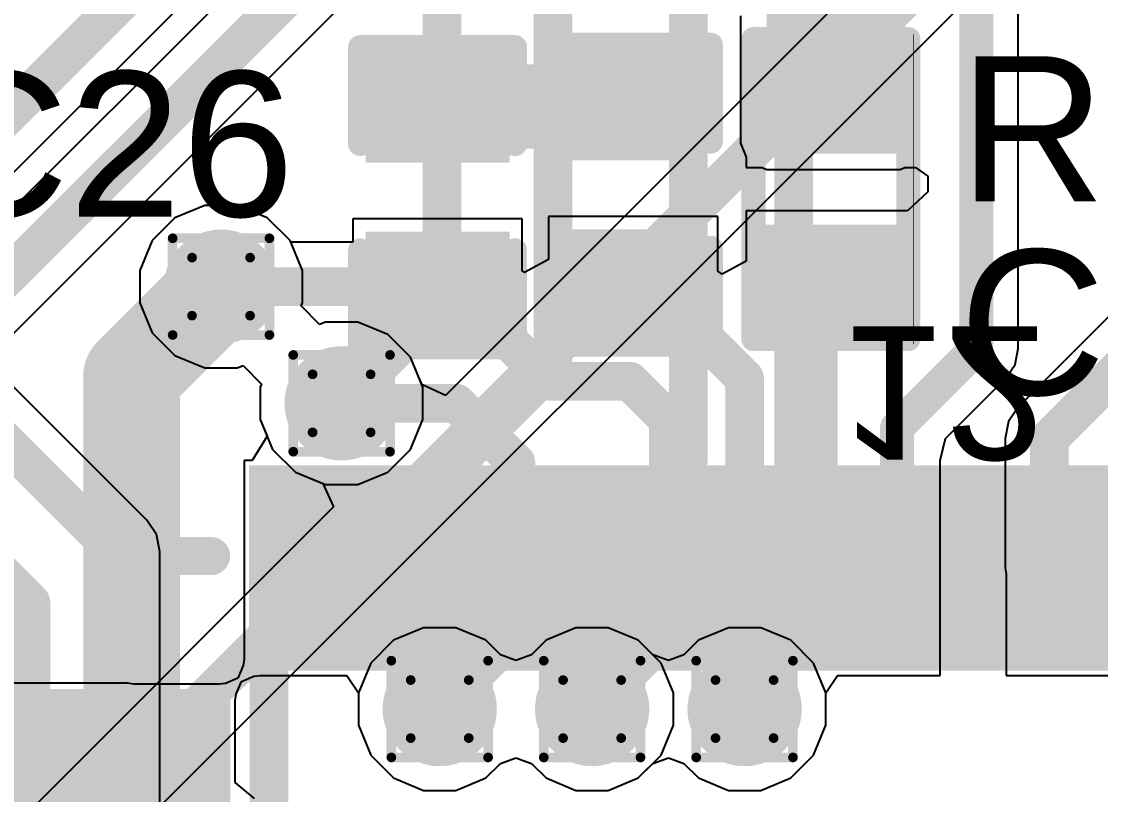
# Model space of a CAD drawing. Header units: inches. Extents: x -22 to 5433, y -13 to 5447.
# Drawn here: x 24.29 to 29.95, y 17.74 to 21.79 of the extents above; entities that cross this region are included whole.
import ezdxf

# ---------------------------------------------------------------- set-up
doc = ezdxf.new("R2010")
doc.units = ezdxf.units.IN
for name, color, linetype in [('Bottom Layer', 5, 'Continuous'), ('Bottom Overlay', 54, 'Continuous'), ('Drill Drawing', 1, 'Continuous'), ('Ground', 16, 'Continuous'), ('Power', 76, 'Continuous'), ('Top Layer', 1, 'Continuous'), ('Top Overlay', 2, 'Continuous'), ('Top Paste', 8, 'Continuous'), ('Top Solder', 216, 'Continuous'), ('Via Holes', 16, 'Continuous')]:
    doc.layers.add(name, color=color, linetype=linetype)
doc.styles.add('Arial', font='', dxfattribs={"height": 0.2})
doc.styles.get('Arial').set_extended_font_data('Arial')

msp = doc.modelspace()

# ---------------------------------------------------------------- hatches: boundary and pattern name
at = {"layer": 'Bottom Layer'}
h = msp.add_hatch(color=5, dxfattribs=at)
edge = h.paths.add_edge_path()
edge.add_arc((25.3353, 20.4018), 0.3, 0, 360)
h = msp.add_hatch(color=5, dxfattribs=at)
edge = h.paths.add_edge_path()
edge.add_arc((25.9681, 19.789), 0.3, 0, 360)
h = msp.add_hatch(color=5, dxfattribs=at)
edge = h.paths.add_edge_path()
edge.add_arc((26.483, 18.1834), 0.3, 0, 360)
h = msp.add_hatch(color=5, dxfattribs=at)
edge = h.paths.add_edge_path()
edge.add_arc((27.283, 18.1834), 0.3, 0, 360)
h = msp.add_hatch(color=5, dxfattribs=at)
edge = h.paths.add_edge_path()
edge.add_arc((28.083, 18.1834), 0.3, 0, 360)
at = {"layer": 'Ground'}
h = msp.add_hatch(color=16, dxfattribs=at)
edge = h.paths.add_edge_path()
edge.add_arc((25.3353, 20.4018), 0.3, 0, 360)
h = msp.add_hatch(color=16, dxfattribs=at)
edge = h.paths.add_edge_path()
edge.add_arc((25.9681, 19.789), 0.3, 0, 360)
h = msp.add_hatch(color=16, dxfattribs=at)
edge = h.paths.add_edge_path()
edge.add_arc((26.483, 18.1834), 0.3, 0, 360)
h = msp.add_hatch(color=16, dxfattribs=at)
edge = h.paths.add_edge_path()
edge.add_arc((27.283, 18.1834), 0.3, 0, 360)
h = msp.add_hatch(color=16, dxfattribs=at)
edge = h.paths.add_edge_path()
edge.add_arc((28.083, 18.1834), 0.3, 0, 360)
at = {"layer": 'Power'}
h = msp.add_hatch(color=76, dxfattribs=at)
edge = h.paths.add_edge_path()
edge.add_arc((25.3353, 20.4018), 0.3, 0, 360)
h = msp.add_hatch(color=76, dxfattribs=at)
edge = h.paths.add_edge_path()
edge.add_arc((25.9681, 19.789), 0.3, 0, 360)
h = msp.add_hatch(color=76, dxfattribs=at)
edge = h.paths.add_edge_path()
edge.add_arc((26.483, 18.1834), 0.3, 0, 360)
h = msp.add_hatch(color=76, dxfattribs=at)
edge = h.paths.add_edge_path()
edge.add_arc((27.283, 18.1834), 0.3, 0, 360)
h = msp.add_hatch(color=76, dxfattribs=at)
edge = h.paths.add_edge_path()
edge.add_arc((28.083, 18.1834), 0.3, 0, 360)
at = {"layer": 'Top Layer'}
for points in [[(28.199, 21.1554), (28.899, 21.1554), (28.899, 23.2427), (28.199, 23.2427)], [(27.1815, 21.5832), (27.8165, 21.5832), (27.8165, 21.126), (27.1815, 21.126)], [(28.8539, 21.1554), (28.2189, 21.1554), (28.2189, 21.6126), (28.8539, 21.6126)], [(26.1544, 21.126), (27.8165, 21.126), (27.8165, 21.5702), (26.1544, 21.5702)], [(26.1544, 21.5702), (26.7894, 21.5702), (26.7894, 21.113), (26.1544, 21.113)], [(28.8539, 20.2156), (28.2189, 20.2156), (28.2189, 20.6728), (28.8539, 20.6728)], [(26.1544, 20.6304), (26.7894, 20.6304), (26.7894, 20.1732), (26.1544, 20.1732)], [(27.1815, 20.6434), (27.8165, 20.6434), (27.8165, 20.1862), (27.1815, 20.1862)], [(25.783, 19.3623), (25.783, 18.4873), (25.583, 18.4873), (25.583, 19.3623)], [(26.183, 19.3623), (26.183, 18.4873), (25.983, 18.4873), (25.983, 19.3623)], [(26.583, 19.3623), (26.583, 18.4873), (26.383, 18.4873), (26.383, 19.3623)], [(26.983, 19.3623), (26.983, 18.4873), (26.783, 18.4873), (26.783, 19.3623)], [(27.383, 19.3623), (27.383, 18.4873), (27.183, 18.4873), (27.183, 19.3623)], [(27.783, 19.3623), (27.783, 18.4873), (27.583, 18.4873), (27.583, 19.3623)], [(28.183, 19.3623), (28.183, 18.4873), (27.983, 18.4873), (27.983, 19.3623)], [(28.583, 19.3623), (28.583, 18.4873), (28.383, 18.4873), (28.383, 19.3623)], [(28.983, 19.3623), (28.983, 18.4873), (28.783, 18.4873), (28.783, 19.3623)], [(29.383, 19.3623), (29.383, 18.4873), (29.183, 18.4873), (29.183, 19.3623)], [(29.783, 19.3623), (29.783, 18.4873), (29.583, 18.4873), (29.583, 19.3623)], [(25.2825, 17.9868), (24.4075, 17.9868), (24.4075, 18.1868), (25.2825, 18.1868)], [(25.2825, 17.5868), (24.4075, 17.5868), (24.4075, 17.7868), (25.2825, 17.7868)]]:
    msp.add_hatch(color=1, dxfattribs=at).paths.add_polyline_path(points)
h = msp.add_hatch(color=1, dxfattribs=at)
edge = h.paths.add_edge_path()
edge.add_arc((25.3353, 20.4018), 0.3, 0, 360)
h = msp.add_hatch(color=1, dxfattribs=at)
edge = h.paths.add_edge_path()
edge.add_arc((25.9681, 19.789), 0.3, 0, 360)
h = msp.add_hatch(color=1, dxfattribs=at)
edge = h.paths.add_edge_path()
edge.add_arc((26.483, 18.1834), 0.3, 0, 360)
h = msp.add_hatch(color=1, dxfattribs=at)
edge = h.paths.add_edge_path()
edge.add_arc((27.283, 18.1834), 0.3, 0, 360)
h = msp.add_hatch(color=1, dxfattribs=at)
edge = h.paths.add_edge_path()
edge.add_arc((28.083, 18.1834), 0.3, 0, 360)
at = {"layer": 'Top Paste'}
for points in [[(27.1815, 21.5832), (27.8165, 21.5832), (27.8165, 21.126), (27.1815, 21.126)], [(28.8539, 21.1554), (28.2189, 21.1554), (28.2189, 21.6126), (28.8539, 21.6126)], [(26.1544, 21.5702), (26.7894, 21.5702), (26.7894, 21.113), (26.1544, 21.113)], [(28.8539, 20.2156), (28.2189, 20.2156), (28.2189, 20.6728), (28.8539, 20.6728)], [(26.1544, 20.6304), (26.7894, 20.6304), (26.7894, 20.1732), (26.1544, 20.1732)], [(27.1815, 20.6434), (27.8165, 20.6434), (27.8165, 20.1862), (27.1815, 20.1862)], [(25.783, 19.3623), (25.783, 18.4873), (25.583, 18.4873), (25.583, 19.3623)], [(26.183, 19.3623), (26.183, 18.4873), (25.983, 18.4873), (25.983, 19.3623)], [(26.583, 19.3623), (26.583, 18.4873), (26.383, 18.4873), (26.383, 19.3623)], [(26.983, 19.3623), (26.983, 18.4873), (26.783, 18.4873), (26.783, 19.3623)], [(27.383, 19.3623), (27.383, 18.4873), (27.183, 18.4873), (27.183, 19.3623)], [(27.783, 19.3623), (27.783, 18.4873), (27.583, 18.4873), (27.583, 19.3623)], [(28.183, 19.3623), (28.183, 18.4873), (27.983, 18.4873), (27.983, 19.3623)], [(28.583, 19.3623), (28.583, 18.4873), (28.383, 18.4873), (28.383, 19.3623)], [(28.983, 19.3623), (28.983, 18.4873), (28.783, 18.4873), (28.783, 19.3623)], [(29.383, 19.3623), (29.383, 18.4873), (29.183, 18.4873), (29.183, 19.3623)], [(29.783, 19.3623), (29.783, 18.4873), (29.583, 18.4873), (29.583, 19.3623)], [(25.2825, 17.9868), (24.4075, 17.9868), (24.4075, 18.1868), (25.2825, 18.1868)], [(25.2825, 17.5868), (24.4075, 17.5868), (24.4075, 17.7868), (25.2825, 17.7868)]]:
    msp.add_hatch(color=8, dxfattribs=at).paths.add_polyline_path(points)
at = {"layer": 'Top Solder'}
for points in [[(26.0944, 21.6302), (26.8494, 21.6302), (26.8494, 21.053), (26.0944, 21.053)], [(27.1215, 21.6432), (27.8765, 21.6432), (27.8765, 21.066), (27.1215, 21.066)], [(28.9089, 21.1004), (28.1639, 21.1004), (28.1639, 21.6676), (28.9089, 21.6676)], [(28.9089, 20.1606), (28.1639, 20.1606), (28.1639, 20.7278), (28.9089, 20.7278)], [(26.0944, 20.6904), (26.8494, 20.6904), (26.8494, 20.1132), (26.0944, 20.1132)], [(27.1215, 20.7034), (27.8765, 20.7034), (27.8765, 20.1262), (27.1215, 20.1262)], [(25.8846, 19.4639), (25.8846, 18.3857), (25.4814, 18.3857), (25.4814, 19.4639)], [(26.2846, 19.4639), (26.2846, 18.3857), (25.8814, 18.3857), (25.8814, 19.4639)], [(26.6846, 19.4639), (26.6846, 18.3857), (26.2814, 18.3857), (26.2814, 19.4639)], [(27.0846, 19.4639), (27.0846, 18.3857), (26.6814, 18.3857), (26.6814, 19.4639)], [(27.4846, 19.4639), (27.4846, 18.3857), (27.0814, 18.3857), (27.0814, 19.4639)], [(27.8846, 19.4639), (27.8846, 18.3857), (27.4814, 18.3857), (27.4814, 19.4639)], [(28.2846, 19.4639), (28.2846, 18.3857), (27.8814, 18.3857), (27.8814, 19.4639)], [(28.6846, 19.4639), (28.6846, 18.3857), (28.2814, 18.3857), (28.2814, 19.4639)], [(29.0846, 19.4639), (29.0846, 18.3857), (28.6814, 18.3857), (28.6814, 19.4639)], [(29.4846, 19.4639), (29.4846, 18.3857), (29.0814, 18.3857), (29.0814, 19.4639)], [(29.8846, 19.4639), (29.8846, 18.3857), (29.4814, 18.3857), (29.4814, 19.4639)], [(30.2846, 19.4639), (30.2846, 18.3857), (29.8814, 18.3857), (29.8814, 19.4639)], [(25.3841, 17.8852), (24.3059, 17.8852), (24.3059, 18.2884), (25.3841, 18.2884)], [(25.3841, 17.4852), (24.3059, 17.4852), (24.3059, 17.8884), (25.3841, 17.8884)]]:
    msp.add_hatch(color=216, dxfattribs=at).paths.add_polyline_path(points)
at = {"layer": 'Via Holes'}
h = msp.add_hatch(color=7, dxfattribs=at)
edge = h.paths.add_edge_path()
edge.add_arc((25.3353, 20.4018), 0.15, 0, 360)
h = msp.add_hatch(color=7, dxfattribs=at)
edge = h.paths.add_edge_path()
edge.add_arc((25.9681, 19.789), 0.15, 0, 360)
h = msp.add_hatch(color=7, dxfattribs=at)
edge = h.paths.add_edge_path()
edge.add_arc((26.483, 18.1834), 0.15, 0, 360)
h = msp.add_hatch(color=7, dxfattribs=at)
edge = h.paths.add_edge_path()
edge.add_arc((27.283, 18.1834), 0.15, 0, 360)
h = msp.add_hatch(color=7, dxfattribs=at)
edge = h.paths.add_edge_path()
edge.add_arc((28.083, 18.1834), 0.15, 0, 360)

# ---------------------------------------------------------------- linework, layer by layer
at = {"layer": 'Bottom Layer'}
for points in [[(26.4948, 20.3156, 0.2032, 0.2032, 0), (26.4948, 26.3796, 0.2032, 0.2032, 0)], [(27.0768, 19.9828, 0.2032, 0.2032, 0), (27.0768, 25.9846, 0.2032, 0.2032, 0)], [(27.7876, 19.488, 0.2032, 0.2032, 0), (27.7876, 25.908, 0.2032, 0.2032, 0)], [(28.3402, 19.2406, 0.2032, 0.2032, 0), (28.3402, 25.4256, 0.2032, 0.2032, 0)], [(24.866, 19.9325, 0.508, 0.508, 0), (25.3353, 20.4018, 0.508, 0.508, 0)], [(25.9681, 19.789, 0.2032, 0.2032, 0), (26.4948, 20.3156, 0.2032, 0.2032, 0)], [(24.866, 12.4684, 0.508, 0.508, 0), (24.866, 19.9325, 0.508, 0.508, 0)], [(25.5864, 18.4924, 0.2032, 0.2032, 0), (27.0768, 19.9828, 0.2032, 0.2032, 0)], [(26.483, 18.1834, 0.2032, 0.2032, 0), (27.7876, 19.488, 0.2032, 0.2032, 0)], [(27.283, 18.1834, 0.2032, 0.2032, 0), (28.3402, 19.2406, 0.2032, 0.2032, 0)], [(25.5864, 17.2868, 0.2032, 0.2032, 0), (25.5864, 18.4924, 0.2032, 0.2032, 0)]]:
    msp.add_lwpolyline(points, format="xyseb", dxfattribs=at)
for points in [[(25.2083, 20.4018, 0.254, 0.254, 1), (25.4623, 20.4018, 0.254, 0.254, 1)], [(26.444, 20.3156, 0.1016, 0.1016, 1), (26.5456, 20.3156, 0.1016, 0.1016, 1)], [(26.444, 20.3156, 0.1016, 0.1016, 1), (26.5456, 20.3156, 0.1016, 0.1016, 1)], [(24.739, 19.9325, 0.254, 0.254, 1), (24.993, 19.9325, 0.254, 0.254, 1)], [(24.739, 19.9325, 0.254, 0.254, 1), (24.993, 19.9325, 0.254, 0.254, 1)], [(27.026, 19.9828, 0.1016, 0.1016, 1), (27.1276, 19.9828, 0.1016, 0.1016, 1)], [(27.026, 19.9828, 0.1016, 0.1016, 1), (27.1276, 19.9828, 0.1016, 0.1016, 1)], [(25.9173, 19.789, 0.1016, 0.1016, 1), (26.0189, 19.789, 0.1016, 0.1016, 1)], [(27.7368, 19.488, 0.1016, 0.1016, 1), (27.8384, 19.488, 0.1016, 0.1016, 1)], [(27.7368, 19.488, 0.1016, 0.1016, 1), (27.8384, 19.488, 0.1016, 0.1016, 1)], [(28.2894, 19.2406, 0.1016, 0.1016, 1), (28.391, 19.2406, 0.1016, 0.1016, 1)], [(28.2894, 19.2406, 0.1016, 0.1016, 1), (28.391, 19.2406, 0.1016, 0.1016, 1)], [(25.5356, 18.4924, 0.1016, 0.1016, 1), (25.6372, 18.4924, 0.1016, 0.1016, 1)], [(25.5356, 18.4924, 0.1016, 0.1016, 1), (25.6372, 18.4924, 0.1016, 0.1016, 1)], [(26.4322, 18.1834, 0.1016, 0.1016, 1), (26.5338, 18.1834, 0.1016, 0.1016, 1)], [(27.2322, 18.1834, 0.1016, 0.1016, 1), (27.3338, 18.1834, 0.1016, 0.1016, 1)]]:
    msp.add_lwpolyline(points, format="xyseb", close=True, dxfattribs=at)
at = {"layer": 'Drill Drawing'}
for points in [[(25.0813, 20.6558, 0.0508, 0.0508, 0), (25.5893, 20.6558, 0.0508, 0.0508, 0)], [(25.0813, 20.1478, 0.0508, 0.0508, 0), (25.0813, 20.6558, 0.0508, 0.0508, 0)], [(25.5893, 20.1478, 0.0508, 0.0508, 0), (25.5893, 20.6558, 0.0508, 0.0508, 0)], [(25.1829, 20.5542, 0.0508, 0.0508, 0), (25.4877, 20.5542, 0.0508, 0.0508, 0)], [(25.1829, 20.2494, 0.0508, 0.0508, 0), (25.1829, 20.5542, 0.0508, 0.0508, 0)], [(25.4877, 20.2494, 0.0508, 0.0508, 0), (25.4877, 20.5542, 0.0508, 0.0508, 0)], [(25.1829, 20.2494, 0.0508, 0.0508, 0), (25.4877, 20.2494, 0.0508, 0.0508, 0)], [(25.0813, 20.1478, 0.0508, 0.0508, 0), (25.5893, 20.1478, 0.0508, 0.0508, 0)], [(25.7141, 20.043, 0.0508, 0.0508, 0), (26.2221, 20.043, 0.0508, 0.0508, 0)], [(25.7141, 19.535, 0.0508, 0.0508, 0), (25.7141, 20.043, 0.0508, 0.0508, 0)], [(26.2221, 19.535, 0.0508, 0.0508, 0), (26.2221, 20.043, 0.0508, 0.0508, 0)], [(25.8157, 19.9414, 0.0508, 0.0508, 0), (26.1205, 19.9414, 0.0508, 0.0508, 0)], [(25.8157, 19.6366, 0.0508, 0.0508, 0), (25.8157, 19.9414, 0.0508, 0.0508, 0)], [(26.1205, 19.6366, 0.0508, 0.0508, 0), (26.1205, 19.9414, 0.0508, 0.0508, 0)], [(25.8157, 19.6366, 0.0508, 0.0508, 0), (26.1205, 19.6366, 0.0508, 0.0508, 0)], [(25.7141, 19.535, 0.0508, 0.0508, 0), (26.2221, 19.535, 0.0508, 0.0508, 0)], [(26.229, 18.4374, 0.0508, 0.0508, 0), (26.737, 18.4374, 0.0508, 0.0508, 0)], [(26.229, 17.9294, 0.0508, 0.0508, 0), (26.229, 18.4374, 0.0508, 0.0508, 0)], [(26.737, 17.9294, 0.0508, 0.0508, 0), (26.737, 18.4374, 0.0508, 0.0508, 0)], [(27.029, 18.4374, 0.0508, 0.0508, 0), (27.537, 18.4374, 0.0508, 0.0508, 0)], [(27.029, 17.9294, 0.0508, 0.0508, 0), (27.029, 18.4374, 0.0508, 0.0508, 0)], [(27.537, 17.9294, 0.0508, 0.0508, 0), (27.537, 18.4374, 0.0508, 0.0508, 0)], [(27.829, 18.4374, 0.0508, 0.0508, 0), (28.337, 18.4374, 0.0508, 0.0508, 0)], [(27.829, 17.9294, 0.0508, 0.0508, 0), (27.829, 18.4374, 0.0508, 0.0508, 0)], [(28.337, 17.9294, 0.0508, 0.0508, 0), (28.337, 18.4374, 0.0508, 0.0508, 0)], [(26.3306, 18.3358, 0.0508, 0.0508, 0), (26.6354, 18.3358, 0.0508, 0.0508, 0)], [(26.3306, 18.031, 0.0508, 0.0508, 0), (26.3306, 18.3358, 0.0508, 0.0508, 0)], [(26.6354, 18.031, 0.0508, 0.0508, 0), (26.6354, 18.3358, 0.0508, 0.0508, 0)], [(27.1306, 18.3358, 0.0508, 0.0508, 0), (27.4354, 18.3358, 0.0508, 0.0508, 0)], [(27.1306, 18.031, 0.0508, 0.0508, 0), (27.1306, 18.3358, 0.0508, 0.0508, 0)], [(27.4354, 18.031, 0.0508, 0.0508, 0), (27.4354, 18.3358, 0.0508, 0.0508, 0)], [(27.9306, 18.3358, 0.0508, 0.0508, 0), (28.2354, 18.3358, 0.0508, 0.0508, 0)], [(27.9306, 18.031, 0.0508, 0.0508, 0), (27.9306, 18.3358, 0.0508, 0.0508, 0)], [(28.2354, 18.031, 0.0508, 0.0508, 0), (28.2354, 18.3358, 0.0508, 0.0508, 0)], [(26.3306, 18.031, 0.0508, 0.0508, 0), (26.6354, 18.031, 0.0508, 0.0508, 0)], [(27.1306, 18.031, 0.0508, 0.0508, 0), (27.4354, 18.031, 0.0508, 0.0508, 0)], [(27.9306, 18.031, 0.0508, 0.0508, 0), (28.2354, 18.031, 0.0508, 0.0508, 0)], [(26.229, 17.9294, 0.0508, 0.0508, 0), (26.737, 17.9294, 0.0508, 0.0508, 0)], [(27.029, 17.9294, 0.0508, 0.0508, 0), (27.537, 17.9294, 0.0508, 0.0508, 0)], [(27.829, 17.9294, 0.0508, 0.0508, 0), (28.337, 17.9294, 0.0508, 0.0508, 0)]]:
    msp.add_lwpolyline(points, format="xyseb", dxfattribs=at)
for points in [[(25.0686, 20.6558, 0.0254, 0.0254, 1), (25.094, 20.6558, 0.0254, 0.0254, 1)], [(25.0686, 20.6558, 0.0254, 0.0254, 1), (25.094, 20.6558, 0.0254, 0.0254, 1)], [(25.5766, 20.6558, 0.0254, 0.0254, 1), (25.602, 20.6558, 0.0254, 0.0254, 1)], [(25.5766, 20.6558, 0.0254, 0.0254, 1), (25.602, 20.6558, 0.0254, 0.0254, 1)], [(25.1702, 20.5542, 0.0254, 0.0254, 1), (25.1956, 20.5542, 0.0254, 0.0254, 1)], [(25.1702, 20.5542, 0.0254, 0.0254, 1), (25.1956, 20.5542, 0.0254, 0.0254, 1)], [(25.475, 20.5542, 0.0254, 0.0254, 1), (25.5004, 20.5542, 0.0254, 0.0254, 1)], [(25.475, 20.5542, 0.0254, 0.0254, 1), (25.5004, 20.5542, 0.0254, 0.0254, 1)], [(25.1702, 20.2494, 0.0254, 0.0254, 1), (25.1956, 20.2494, 0.0254, 0.0254, 1)], [(25.1702, 20.2494, 0.0254, 0.0254, 1), (25.1956, 20.2494, 0.0254, 0.0254, 1)], [(25.475, 20.2494, 0.0254, 0.0254, 1), (25.5004, 20.2494, 0.0254, 0.0254, 1)], [(25.475, 20.2494, 0.0254, 0.0254, 1), (25.5004, 20.2494, 0.0254, 0.0254, 1)], [(25.0686, 20.1478, 0.0254, 0.0254, 1), (25.094, 20.1478, 0.0254, 0.0254, 1)], [(25.0686, 20.1478, 0.0254, 0.0254, 1), (25.094, 20.1478, 0.0254, 0.0254, 1)], [(25.5766, 20.1478, 0.0254, 0.0254, 1), (25.602, 20.1478, 0.0254, 0.0254, 1)], [(25.5766, 20.1478, 0.0254, 0.0254, 1), (25.602, 20.1478, 0.0254, 0.0254, 1)], [(25.7014, 20.043, 0.0254, 0.0254, 1), (25.7268, 20.043, 0.0254, 0.0254, 1)], [(25.7014, 20.043, 0.0254, 0.0254, 1), (25.7268, 20.043, 0.0254, 0.0254, 1)], [(26.2094, 20.043, 0.0254, 0.0254, 1), (26.2348, 20.043, 0.0254, 0.0254, 1)], [(26.2094, 20.043, 0.0254, 0.0254, 1), (26.2348, 20.043, 0.0254, 0.0254, 1)], [(25.803, 19.9414, 0.0254, 0.0254, 1), (25.8284, 19.9414, 0.0254, 0.0254, 1)], [(25.803, 19.9414, 0.0254, 0.0254, 1), (25.8284, 19.9414, 0.0254, 0.0254, 1)], [(26.1078, 19.9414, 0.0254, 0.0254, 1), (26.1332, 19.9414, 0.0254, 0.0254, 1)], [(26.1078, 19.9414, 0.0254, 0.0254, 1), (26.1332, 19.9414, 0.0254, 0.0254, 1)], [(25.803, 19.6366, 0.0254, 0.0254, 1), (25.8284, 19.6366, 0.0254, 0.0254, 1)], [(25.803, 19.6366, 0.0254, 0.0254, 1), (25.8284, 19.6366, 0.0254, 0.0254, 1)], [(26.1078, 19.6366, 0.0254, 0.0254, 1), (26.1332, 19.6366, 0.0254, 0.0254, 1)], [(26.1078, 19.6366, 0.0254, 0.0254, 1), (26.1332, 19.6366, 0.0254, 0.0254, 1)], [(25.7014, 19.535, 0.0254, 0.0254, 1), (25.7268, 19.535, 0.0254, 0.0254, 1)], [(25.7014, 19.535, 0.0254, 0.0254, 1), (25.7268, 19.535, 0.0254, 0.0254, 1)], [(26.2094, 19.535, 0.0254, 0.0254, 1), (26.2348, 19.535, 0.0254, 0.0254, 1)], [(26.2094, 19.535, 0.0254, 0.0254, 1), (26.2348, 19.535, 0.0254, 0.0254, 1)], [(26.2163, 18.4374, 0.0254, 0.0254, 1), (26.2417, 18.4374, 0.0254, 0.0254, 1)], [(26.2163, 18.4374, 0.0254, 0.0254, 1), (26.2417, 18.4374, 0.0254, 0.0254, 1)], [(26.7243, 18.4374, 0.0254, 0.0254, 1), (26.7497, 18.4374, 0.0254, 0.0254, 1)], [(26.7243, 18.4374, 0.0254, 0.0254, 1), (26.7497, 18.4374, 0.0254, 0.0254, 1)], [(27.0163, 18.4374, 0.0254, 0.0254, 1), (27.0417, 18.4374, 0.0254, 0.0254, 1)], [(27.0163, 18.4374, 0.0254, 0.0254, 1), (27.0417, 18.4374, 0.0254, 0.0254, 1)], [(27.5243, 18.4374, 0.0254, 0.0254, 1), (27.5497, 18.4374, 0.0254, 0.0254, 1)], [(27.5243, 18.4374, 0.0254, 0.0254, 1), (27.5497, 18.4374, 0.0254, 0.0254, 1)], [(27.8163, 18.4374, 0.0254, 0.0254, 1), (27.8417, 18.4374, 0.0254, 0.0254, 1)], [(27.8163, 18.4374, 0.0254, 0.0254, 1), (27.8417, 18.4374, 0.0254, 0.0254, 1)], [(28.3243, 18.4374, 0.0254, 0.0254, 1), (28.3497, 18.4374, 0.0254, 0.0254, 1)], [(28.3243, 18.4374, 0.0254, 0.0254, 1), (28.3497, 18.4374, 0.0254, 0.0254, 1)], [(26.3179, 18.3358, 0.0254, 0.0254, 1), (26.3433, 18.3358, 0.0254, 0.0254, 1)], [(26.3179, 18.3358, 0.0254, 0.0254, 1), (26.3433, 18.3358, 0.0254, 0.0254, 1)], [(26.6227, 18.3358, 0.0254, 0.0254, 1), (26.6481, 18.3358, 0.0254, 0.0254, 1)], [(26.6227, 18.3358, 0.0254, 0.0254, 1), (26.6481, 18.3358, 0.0254, 0.0254, 1)], [(27.1179, 18.3358, 0.0254, 0.0254, 1), (27.1433, 18.3358, 0.0254, 0.0254, 1)], [(27.1179, 18.3358, 0.0254, 0.0254, 1), (27.1433, 18.3358, 0.0254, 0.0254, 1)], [(27.4227, 18.3358, 0.0254, 0.0254, 1), (27.4481, 18.3358, 0.0254, 0.0254, 1)], [(27.4227, 18.3358, 0.0254, 0.0254, 1), (27.4481, 18.3358, 0.0254, 0.0254, 1)], [(27.9179, 18.3358, 0.0254, 0.0254, 1), (27.9433, 18.3358, 0.0254, 0.0254, 1)], [(27.9179, 18.3358, 0.0254, 0.0254, 1), (27.9433, 18.3358, 0.0254, 0.0254, 1)], [(28.2227, 18.3358, 0.0254, 0.0254, 1), (28.2481, 18.3358, 0.0254, 0.0254, 1)], [(28.2227, 18.3358, 0.0254, 0.0254, 1), (28.2481, 18.3358, 0.0254, 0.0254, 1)], [(26.3179, 18.031, 0.0254, 0.0254, 1), (26.3433, 18.031, 0.0254, 0.0254, 1)], [(26.3179, 18.031, 0.0254, 0.0254, 1), (26.3433, 18.031, 0.0254, 0.0254, 1)], [(26.6227, 18.031, 0.0254, 0.0254, 1), (26.6481, 18.031, 0.0254, 0.0254, 1)], [(26.6227, 18.031, 0.0254, 0.0254, 1), (26.6481, 18.031, 0.0254, 0.0254, 1)], [(27.1179, 18.031, 0.0254, 0.0254, 1), (27.1433, 18.031, 0.0254, 0.0254, 1)], [(27.1179, 18.031, 0.0254, 0.0254, 1), (27.1433, 18.031, 0.0254, 0.0254, 1)], [(27.4227, 18.031, 0.0254, 0.0254, 1), (27.4481, 18.031, 0.0254, 0.0254, 1)], [(27.4227, 18.031, 0.0254, 0.0254, 1), (27.4481, 18.031, 0.0254, 0.0254, 1)], [(27.9179, 18.031, 0.0254, 0.0254, 1), (27.9433, 18.031, 0.0254, 0.0254, 1)], [(27.9179, 18.031, 0.0254, 0.0254, 1), (27.9433, 18.031, 0.0254, 0.0254, 1)], [(28.2227, 18.031, 0.0254, 0.0254, 1), (28.2481, 18.031, 0.0254, 0.0254, 1)], [(28.2227, 18.031, 0.0254, 0.0254, 1), (28.2481, 18.031, 0.0254, 0.0254, 1)], [(26.2163, 17.9294, 0.0254, 0.0254, 1), (26.2417, 17.9294, 0.0254, 0.0254, 1)], [(26.2163, 17.9294, 0.0254, 0.0254, 1), (26.2417, 17.9294, 0.0254, 0.0254, 1)], [(26.7243, 17.9294, 0.0254, 0.0254, 1), (26.7497, 17.9294, 0.0254, 0.0254, 1)], [(26.7243, 17.9294, 0.0254, 0.0254, 1), (26.7497, 17.9294, 0.0254, 0.0254, 1)], [(27.0163, 17.9294, 0.0254, 0.0254, 1), (27.0417, 17.9294, 0.0254, 0.0254, 1)], [(27.0163, 17.9294, 0.0254, 0.0254, 1), (27.0417, 17.9294, 0.0254, 0.0254, 1)], [(27.5243, 17.9294, 0.0254, 0.0254, 1), (27.5497, 17.9294, 0.0254, 0.0254, 1)], [(27.5243, 17.9294, 0.0254, 0.0254, 1), (27.5497, 17.9294, 0.0254, 0.0254, 1)], [(27.8163, 17.9294, 0.0254, 0.0254, 1), (27.8417, 17.9294, 0.0254, 0.0254, 1)], [(27.8163, 17.9294, 0.0254, 0.0254, 1), (27.8417, 17.9294, 0.0254, 0.0254, 1)], [(28.3243, 17.9294, 0.0254, 0.0254, 1), (28.3497, 17.9294, 0.0254, 0.0254, 1)], [(28.3243, 17.9294, 0.0254, 0.0254, 1), (28.3497, 17.9294, 0.0254, 0.0254, 1)]]:
    msp.add_lwpolyline(points, format="xyseb", close=True, dxfattribs=at)
at = {"layer": 'Ground'}
for p, q in [((22.9351, 18.8463), (32.0243, 27.9355)), ((34.4307, 27.7492), (26.5125, 19.831)), ((24.5626, 17.2219), (34.692, 27.3513)), ((23.8882, 20.6439), (28.1528, 24.9085)), ((28.1979, 24.7683), (22.6738, 19.2442)), ((25.2503, 20.8288), (25.0934, 20.7638)), ((25.4202, 20.8288), (25.2503, 20.8288)), ((25.5771, 20.7638), (25.4202, 20.8288)), ((25.0934, 20.7638), (24.9733, 20.6437)), ((25.6973, 20.6437), (25.5771, 20.7638)), ((24.9733, 20.6437), (24.9083, 20.4868)), ((25.7623, 20.4868), (25.6973, 20.6437)), ((24.9083, 20.4868), (24.9083, 20.3169)), ((25.7623, 20.3169), (25.7623, 20.4868)), ((24.9083, 20.3169), (24.9733, 20.1599)), ((25.7555, 20.3006), (25.7623, 20.3169)), ((25.8527, 20.2034), (25.7555, 20.3006)), ((25.8832, 20.216), (25.8527, 20.2034)), ((26.0531, 20.216), (25.8832, 20.216)), ((26.21, 20.151), (26.0531, 20.216)), ((24.9733, 20.1599), (25.0934, 20.0398)), ((26.3301, 20.0309), (26.21, 20.151)), ((25.0934, 20.0398), (25.2503, 19.9748)), ((26.3895, 19.8876), (26.3301, 20.0309)), ((25.2503, 19.9748), (25.4202, 19.9748)), ((25.4202, 19.9748), (25.4507, 19.9875)), ((25.4507, 19.9875), (25.5479, 19.8903)), ((25.5479, 19.8903), (25.5411, 19.8739)), ((26.5125, 19.831), (26.3895, 19.8876)), ((25.5411, 19.8739), (25.5411, 19.7041)), ((25.5411, 19.7041), (25.6061, 19.5471)), ((25.6061, 19.5471), (25.7263, 19.427)), ((25.7263, 19.427), (25.8695, 19.3677)), ((25.8695, 19.3677), (25.9261, 19.2447)), ((25.9261, 19.2447), (24.3013, 17.6198)), ((26.3981, 18.6104), (26.2411, 18.5454)), ((26.5679, 18.6104), (26.3981, 18.6104)), ((26.7249, 18.5454), (26.5679, 18.6104)), ((27.1981, 18.6104), (27.0411, 18.5454)), ((27.3679, 18.6104), (27.1981, 18.6104)), ((27.5249, 18.5454), (27.3679, 18.6104)), ((27.9981, 18.6104), (27.8411, 18.5454)), ((28.1679, 18.6104), (27.9981, 18.6104)), ((28.3249, 18.5454), (28.1679, 18.6104)), ((26.2411, 18.5454), (26.121, 18.4253)), ((26.8015, 18.4687), (26.7249, 18.5454)), ((27.0411, 18.5454), (26.9645, 18.4687)), ((27.6015, 18.4687), (27.5249, 18.5454)), ((27.8411, 18.5454), (27.7645, 18.4687)), ((28.445, 18.4253), (28.3249, 18.5454)), ((26.883, 18.4391), (26.8015, 18.4687)), ((26.9645, 18.4687), (26.883, 18.4391)), ((27.683, 18.4391), (27.6015, 18.4687)), ((27.7645, 18.4687), (27.683, 18.4391)), ((26.121, 18.4253), (26.056, 18.2683)), ((28.51, 18.2683), (28.445, 18.4253)), ((26.056, 18.2683), (26.056, 18.0985)), ((28.51, 18.0985), (28.51, 18.2683)), ((26.056, 18.0985), (26.121, 17.9415)), ((28.445, 17.9415), (28.51, 18.0985)), ((26.121, 17.9415), (26.2411, 17.8214)), ((26.7249, 17.8214), (26.8015, 17.8981)), ((26.8015, 17.8981), (26.883, 17.9277)), ((26.883, 17.9277), (26.9645, 17.8981)), ((26.9645, 17.8981), (27.0411, 17.8214)), ((27.5249, 17.8214), (27.6015, 17.8981)), ((27.6015, 17.8981), (27.683, 17.9277)), ((27.683, 17.9277), (27.7645, 17.8981)), ((27.7645, 17.8981), (27.8411, 17.8214)), ((28.3249, 17.8214), (28.445, 17.9415)), ((26.2411, 17.8214), (26.3981, 17.7564)), ((26.5679, 17.7564), (26.7249, 17.8214)), ((27.0411, 17.8214), (27.1981, 17.7564)), ((27.3679, 17.7564), (27.5249, 17.8214)), ((27.8411, 17.8214), (27.9981, 17.7564)), ((28.1679, 17.7564), (28.3249, 17.8214)), ((26.3981, 17.7564), (26.5679, 17.7564)), ((27.1981, 17.7564), (27.3679, 17.7564)), ((27.9981, 17.7564), (28.1679, 17.7564))]:
    msp.add_line(p, q, dxfattribs=at)
for points in [[(22.7703, 19.0111, 0.2032, 0.2032, 0), (31.9278, 28.1686, 0.2032, 0.2032, 0)], [(24.3978, 17.3868, 0.2032, 0.2032, 0), (34.5955, 27.5844, 0.2032, 0.2032, 0)], [(23.7234, 20.8087, 0.2032, 0.2032, 0), (28.3402, 25.4256, 0.2032, 0.2032, 0)]]:
    msp.add_lwpolyline(points, format="xyseb", dxfattribs=at)
at = {"layer": 'Power'}
for p, q in [((24.9453, 19.1759), (22.5523, 21.569)), ((25.2503, 20.8288), (25.0934, 20.7638)), ((25.4202, 20.8288), (25.2503, 20.8288)), ((25.5771, 20.7638), (25.4202, 20.8288)), ((25.0934, 20.7638), (24.9733, 20.6437)), ((25.6973, 20.6437), (25.5771, 20.7638)), ((24.9733, 20.6437), (24.9083, 20.4868)), ((25.7623, 20.4868), (25.6973, 20.6437)), ((24.9083, 20.4868), (24.9083, 20.3169)), ((25.7623, 20.3169), (25.7623, 20.4868)), ((24.9083, 20.3169), (24.9733, 20.1599)), ((25.7555, 20.3006), (25.7623, 20.3169)), ((25.8527, 20.2034), (25.7555, 20.3006)), ((25.8832, 20.216), (25.8527, 20.2034)), ((26.0531, 20.216), (25.8832, 20.216)), ((26.21, 20.151), (26.0531, 20.216)), ((24.9733, 20.1599), (25.0934, 20.0398)), ((26.3301, 20.0309), (26.21, 20.151)), ((25.0934, 20.0398), (25.2503, 19.9748)), ((26.3951, 19.8739), (26.3301, 20.0309)), ((25.2503, 19.9748), (25.4202, 19.9748)), ((25.4202, 19.9748), (25.4507, 19.9875)), ((25.4507, 19.9875), (25.5479, 19.8903)), ((25.5479, 19.8903), (25.5411, 19.8739)), ((25.5411, 19.8739), (25.5411, 19.7041)), ((26.3951, 19.7041), (26.3951, 19.8739)), ((25.5411, 19.7041), (25.6061, 19.5471)), ((26.3301, 19.5471), (26.3951, 19.7041)), ((25.6061, 19.5471), (25.7263, 19.427)), ((26.21, 19.427), (26.3301, 19.5471)), ((25.7263, 19.427), (25.8832, 19.362)), ((26.0531, 19.362), (26.21, 19.427)), ((25.8832, 19.362), (26.0531, 19.362)), ((24.9959, 19.1003), (24.9453, 19.1759)), ((25.0136, 19.0111), (24.9959, 19.1003)), ((25.0136, 16.4918), (25.0136, 19.0111)), ((26.3981, 18.6104), (26.2411, 18.5454)), ((26.5679, 18.6104), (26.3981, 18.6104)), ((26.7249, 18.5454), (26.5679, 18.6104)), ((27.1981, 18.6104), (27.0411, 18.5454)), ((27.3679, 18.6104), (27.1981, 18.6104)), ((27.5249, 18.5454), (27.3679, 18.6104)), ((26.2411, 18.5454), (26.121, 18.4253)), ((26.8015, 18.4687), (26.7249, 18.5454)), ((27.0411, 18.5454), (26.9645, 18.4687)), ((27.645, 18.4253), (27.5249, 18.5454)), ((26.883, 18.4391), (26.8015, 18.4687)), ((26.9645, 18.4687), (26.883, 18.4391)), ((26.121, 18.4253), (26.056, 18.2683)), ((27.71, 18.2683), (27.645, 18.4253)), ((26.056, 18.2683), (26.056, 18.0985)), ((27.71, 18.0985), (27.71, 18.2683)), ((26.056, 18.0985), (26.121, 17.9415)), ((27.645, 17.9415), (27.71, 18.0985)), ((26.121, 17.9415), (26.2411, 17.8214)), ((26.7249, 17.8214), (26.8015, 17.8981)), ((26.8015, 17.8981), (26.883, 17.9277)), ((26.883, 17.9277), (26.9645, 17.8981)), ((26.9645, 17.8981), (27.0411, 17.8214)), ((27.5249, 17.8214), (27.645, 17.9415)), ((26.2411, 17.8214), (26.3981, 17.7564)), ((26.5679, 17.7564), (26.7249, 17.8214)), ((27.0411, 17.8214), (27.1981, 17.7564)), ((27.3679, 17.7564), (27.5249, 17.8214)), ((26.3981, 17.7564), (26.5679, 17.7564)), ((27.1981, 17.7564), (27.3679, 17.7564))]:
    msp.add_line(p, q, dxfattribs=at)
for points in [[(20.322, 23.4696, 0.2032, 0.2032, 0), (24.7805, 19.0111, 0.2032, 0.2032, 0)], [(20.9741, 22.106, 0.2032, 0.2032, 0), (24.3374, 18.7427, 0.2032, 0.2032, 0)], [(24.7805, 16.3953, 0.2032, 0.2032, 0), (24.7805, 19.0111, 0.2032, 0.2032, 0)], [(24.3374, 16.3714, 0.2032, 0.2032, 0), (24.3374, 18.7427, 0.2032, 0.2032, 0)]]:
    msp.add_lwpolyline(points, format="xyseb", dxfattribs=at)
for points in [[(24.7297, 19.0111, 0.1016, 0.1016, 1), (24.8313, 19.0111, 0.1016, 0.1016, 1)], [(24.7297, 19.0111, 0.1016, 0.1016, 1), (24.8313, 19.0111, 0.1016, 0.1016, 1)], [(24.2866, 18.7427, 0.1016, 0.1016, 1), (24.3882, 18.7427, 0.1016, 0.1016, 1)], [(24.2866, 18.7427, 0.1016, 0.1016, 1), (24.3882, 18.7427, 0.1016, 0.1016, 1)]]:
    msp.add_lwpolyline(points, format="xyseb", close=True, dxfattribs=at)
at = {"layer": 'Top Layer'}
for p, q in [((29.5192, 20.0774), (29.5192, 23.1706)), ((32.8238, 23.0745), (29.5182, 19.7689)), ((28.0616, 21.8243), (28.0616, 21.1554)), ((28.0616, 21.1554), (28.0919, 21.0822)), ((28.0919, 21.0822), (28.0919, 21.0284)), ((28.0919, 21.0284), (28.1738, 21.0284)), ((28.1738, 21.0284), (28.199, 21.0179)), ((28.199, 21.0179), (28.899, 21.0179)), ((28.899, 21.0179), (28.9243, 21.0284)), ((28.9243, 21.0284), (28.9809, 21.0284)), ((28.9809, 21.0284), (29.0452, 20.9824)), ((29.0452, 20.9824), (29.0452, 20.9001)), ((29.0452, 20.9001), (28.9373, 20.7998)), ((25.2503, 20.8288), (25.0934, 20.7638)), ((25.4202, 20.8288), (25.2503, 20.8288)), ((25.5771, 20.7638), (25.4202, 20.8288)), ((28.9373, 20.7998), (28.0919, 20.7998)), ((28.0919, 20.7998), (28.0919, 20.536)), ((25.0934, 20.7638), (24.9733, 20.6437)), ((25.6973, 20.6437), (25.5771, 20.7638)), ((26.9164, 20.7574), (26.0274, 20.7574)), ((26.0274, 20.7574), (26.0274, 20.6349)), ((26.9164, 20.4839), (26.9164, 20.7574)), ((27.9435, 20.7704), (27.0545, 20.7704)), ((27.0545, 20.7704), (27.0545, 20.5444)), ((27.9435, 20.4824), (27.9435, 20.7704)), ((24.9733, 20.6437), (24.9083, 20.4868)), ((25.7009, 20.6349), (25.6973, 20.6437)), ((26.0274, 20.6349), (25.7009, 20.6349)), ((27.0545, 20.5444), (26.9275, 20.4765)), ((28.0919, 20.536), (27.9649, 20.4681)), ((24.9083, 20.4868), (24.9083, 20.3169)), ((26.9275, 20.4765), (26.9164, 20.4839)), ((27.9649, 20.4681), (27.9435, 20.4824)), ((24.9083, 20.3169), (24.9733, 20.1599)), ((24.9733, 20.1599), (25.0934, 20.0398)), ((29.5024, 19.9931), (29.5192, 20.0774)), ((25.0934, 20.0398), (25.2503, 19.9748)), ((29.4547, 19.9217), (29.5024, 19.9931)), ((25.2503, 19.9748), (25.4202, 19.9748)), ((25.4202, 19.9748), (25.4507, 19.9875)), ((25.4507, 19.9875), (25.5479, 19.8903)), ((25.5479, 19.8903), (25.5411, 19.8739)), ((29.1377, 19.6048), (29.4547, 19.9217)), ((25.5411, 19.8739), (25.5411, 19.7041)), ((29.5182, 19.7689), (29.4677, 19.6933)), ((25.5411, 19.7041), (25.5775, 19.6163)), ((29.4677, 19.6933), (29.4499, 19.6041)), ((25.5775, 19.6163), (25.4981, 19.4893)), ((29.11, 19.4893), (29.1377, 19.6048)), ((29.4499, 19.6041), (29.4499, 18.9248)), ((25.4981, 19.4893), (25.456, 19.4893)), ((25.456, 19.4893), (25.456, 18.4721)), ((29.11, 18.3603), (29.11, 19.4893)), ((29.11, 19.4893), (29.11, 19.4893)), ((29.11, 19.4893), (29.11, 19.4893)), ((29.11, 19.4893), (29.11, 19.4893)), ((29.4499, 18.9248), (29.456, 18.8942)), ((29.456, 18.8942), (29.456, 18.3603)), ((25.456, 18.4721), (25.456, 18.4449)), ((25.4517, 18.4116), (25.4235, 18.3462)), ((25.456, 18.4449), (25.4517, 18.4116)), ((25.4235, 18.3462), (25.3582, 18.318)), ((25.442, 18.3278), (25.5073, 18.356)), ((25.5073, 18.356), (25.5406, 18.3603)), ((25.5406, 18.3603), (25.5679, 18.3603)), ((25.5679, 18.3603), (25.9946, 18.3603)), ((25.9946, 18.3603), (26.056, 18.2683)), ((28.51, 18.2683), (28.5714, 18.3603)), ((28.5714, 18.3603), (29.11, 18.3603)), ((29.456, 18.3603), (30.9981, 18.3603)), ((24.845, 18.3198), (24.1513, 18.3198)), ((24.8756, 18.3138), (24.845, 18.3198)), ((25.2976, 18.3138), (24.8756, 18.3138)), ((25.3249, 18.3138), (25.2976, 18.3138)), ((25.3582, 18.318), (25.3249, 18.3138)), ((25.4138, 18.2624), (25.442, 18.3278)), ((25.4095, 18.2291), (25.4138, 18.2624)), ((26.056, 18.2683), (26.056, 18.0985)), ((28.51, 18.0985), (28.51, 18.2683)), ((25.4095, 18.2019), (25.4095, 18.2291)), ((25.4095, 17.7984), (25.4095, 18.2019)), ((26.056, 18.0985), (26.121, 17.9415)), ((28.445, 17.9415), (28.51, 18.0985)), ((26.121, 17.9415), (26.2411, 17.8214)), ((26.7249, 17.8214), (26.8015, 17.8981)), ((26.8015, 17.8981), (26.883, 17.9277)), ((26.883, 17.9277), (26.9645, 17.8981)), ((26.9645, 17.8981), (27.0411, 17.8214)), ((27.5249, 17.8214), (27.6015, 17.8981)), ((27.6015, 17.8981), (27.683, 17.9277)), ((27.683, 17.9277), (27.7645, 17.8981)), ((27.7645, 17.8981), (27.8411, 17.8214)), ((28.3249, 17.8214), (28.445, 17.9415)), ((25.5111, 17.7138), (25.4095, 17.7984)), ((26.2411, 17.8214), (26.3981, 17.7564)), ((26.5679, 17.7564), (26.7249, 17.8214)), ((27.0411, 17.8214), (27.1981, 17.7564)), ((27.3679, 17.7564), (27.5249, 17.8214)), ((27.8411, 17.8214), (27.9981, 17.7564)), ((28.1679, 17.7564), (28.3249, 17.8214)), ((26.3981, 17.7564), (26.5679, 17.7564)), ((27.1981, 17.7564), (27.3679, 17.7564)), ((27.9981, 17.7564), (28.1679, 17.7564))]:
    msp.add_line(p, q, dxfattribs=at)
for points in [[(29.299, 20.0774, 0.1778, 0.1778, 0), (29.299, 23.2618, 0.1778, 0.1778, 0)], [(29.683, 19.6041, 0.2032, 0.2032, 0), (33.0569, 22.978, 0.2032, 0.2032, 0)], [(25.3353, 20.4018, 0.2032, 0.2032, 0), (26.4719, 20.4018, 0.2032, 0.2032, 0)], [(26.4719, 20.4018, 0.2032, 0.2032, 0), (26.5608, 20.4018, 0.2032, 0.2032, 0)], [(26.5608, 20.4018, 0.2032, 0.2032, 0), (27.0577, 19.9049, 0.2032, 0.2032, 0)], [(27.499, 20.4148, 0.2032, 0.2032, 0), (27.5879, 20.4148, 0.2032, 0.2032, 0)], [(27.5879, 20.4148, 0.2032, 0.2032, 0), (28.083, 19.9197, 0.2032, 0.2032, 0)], [(28.483, 20.3908, 0.1778, 0.1778, 0), (28.5364, 20.4442, 0.1778, 0.1778, 0)], [(28.483, 18.9248, 0.1778, 0.1778, 0), (28.483, 20.3908, 0.1778, 0.1778, 0)], [(28.883, 19.6613, 0.1778, 0.1778, 0), (29.299, 20.0774, 0.1778, 0.1778, 0)], [(27.0577, 19.9049, 0.2032, 0.2032, 0), (27.4806, 19.9049, 0.2032, 0.2032, 0)], [(27.4806, 19.9049, 0.2032, 0.2032, 0), (27.683, 19.7025, 0.2032, 0.2032, 0)], [(28.083, 18.9248, 0.2032, 0.2032, 0), (28.083, 19.9197, 0.2032, 0.2032, 0)], [(25.9681, 19.789, 0.2032, 0.2032, 0), (26.5714, 19.789, 0.2032, 0.2032, 0)], [(26.5714, 19.789, 0.2032, 0.2032, 0), (26.883, 19.4774, 0.2032, 0.2032, 0)], [(27.683, 18.9248, 0.2032, 0.2032, 0), (27.683, 19.7025, 0.2032, 0.2032, 0)], [(28.883, 18.9248, 0.1778, 0.1778, 0), (28.883, 19.6613, 0.1778, 0.1778, 0)], [(29.683, 18.9248, 0.2032, 0.2032, 0), (29.683, 19.6041, 0.2032, 0.2032, 0)], [(26.883, 18.9248, 0.2032, 0.2032, 0), (26.883, 19.4774, 0.2032, 0.2032, 0)], [(28.083, 18.1834, 0.2032, 0.2032, 0), (28.083, 18.9248, 0.2032, 0.2032, 0)], [(26.483, 18.1834, 0.2032, 0.2032, 0), (26.483, 18.9137, 0.2032, 0.2032, 0)], [(26.4719, 18.9248, 0.127, 0.127, 0), (26.483, 18.9137, 0.127, 0.127, 0)], [(26.4719, 18.9248, 0.127, 0.127, 0), (26.483, 18.9248, 0.127, 0.127, 0)], [(27.283, 18.1834, 0.2032, 0.2032, 0), (27.283, 18.8233, 0.2032, 0.2032, 0)], [(27.1815, 18.1834, 0.127, 0.127, 0), (27.283, 18.1834, 0.127, 0.127, 0)], [(24.0548, 18.0868, 0.2032, 0.2032, 0), (24.845, 18.0868, 0.2032, 0.2032, 0)], [(23.8298, 17.6868, 0.2032, 0.2032, 0), (24.845, 17.6868, 0.2032, 0.2032, 0)]]:
    msp.add_lwpolyline(points, format="xyseb", dxfattribs=at)
for points in [[(25.2845, 20.4018, 0.1016, 0.1016, 1), (25.3861, 20.4018, 0.1016, 0.1016, 1)], [(26.4211, 20.4018, 0.1016, 0.1016, 1), (26.5227, 20.4018, 0.1016, 0.1016, 1)], [(26.4211, 20.4018, 0.1016, 0.1016, 1), (26.5227, 20.4018, 0.1016, 0.1016, 1)], [(26.51, 20.4018, 0.1016, 0.1016, 1), (26.6116, 20.4018, 0.1016, 0.1016, 1)], [(26.51, 20.4018, 0.1016, 0.1016, 1), (26.6116, 20.4018, 0.1016, 0.1016, 1)], [(27.4482, 20.4148, 0.1016, 0.1016, 1), (27.5498, 20.4148, 0.1016, 0.1016, 1)], [(27.5371, 20.4148, 0.1016, 0.1016, 1), (27.6387, 20.4148, 0.1016, 0.1016, 1)], [(27.5371, 20.4148, 0.1016, 0.1016, 1), (27.6387, 20.4148, 0.1016, 0.1016, 1)], [(28.4919, 20.4442, 0.0889, 0.0889, 1), (28.5808, 20.4442, 0.0889, 0.0889, 1)], [(28.4386, 20.3908, 0.0889, 0.0889, 1), (28.5275, 20.3908, 0.0889, 0.0889, 1)], [(28.4386, 20.3908, 0.0889, 0.0889, 1), (28.5275, 20.3908, 0.0889, 0.0889, 1)], [(29.2546, 20.0774, 0.0889, 0.0889, 1), (29.3435, 20.0774, 0.0889, 0.0889, 1)], [(29.2546, 20.0774, 0.0889, 0.0889, 1), (29.3435, 20.0774, 0.0889, 0.0889, 1)], [(27.0069, 19.9049, 0.1016, 0.1016, 1), (27.1085, 19.9049, 0.1016, 0.1016, 1)], [(27.0069, 19.9049, 0.1016, 0.1016, 1), (27.1085, 19.9049, 0.1016, 0.1016, 1)], [(27.4298, 19.9049, 0.1016, 0.1016, 1), (27.5314, 19.9049, 0.1016, 0.1016, 1)], [(27.4298, 19.9049, 0.1016, 0.1016, 1), (27.5314, 19.9049, 0.1016, 0.1016, 1)], [(28.0322, 19.9197, 0.1016, 0.1016, 1), (28.1338, 19.9197, 0.1016, 0.1016, 1)], [(28.0322, 19.9197, 0.1016, 0.1016, 1), (28.1338, 19.9197, 0.1016, 0.1016, 1)], [(25.9173, 19.789, 0.1016, 0.1016, 1), (26.0189, 19.789, 0.1016, 0.1016, 1)], [(26.5206, 19.789, 0.1016, 0.1016, 1), (26.6222, 19.789, 0.1016, 0.1016, 1)], [(26.5206, 19.789, 0.1016, 0.1016, 1), (26.6222, 19.789, 0.1016, 0.1016, 1)], [(27.6322, 19.7025, 0.1016, 0.1016, 1), (27.7338, 19.7025, 0.1016, 0.1016, 1)], [(27.6322, 19.7025, 0.1016, 0.1016, 1), (27.7338, 19.7025, 0.1016, 0.1016, 1)], [(28.8386, 19.6613, 0.0889, 0.0889, 1), (28.9275, 19.6613, 0.0889, 0.0889, 1)], [(28.8386, 19.6613, 0.0889, 0.0889, 1), (28.9275, 19.6613, 0.0889, 0.0889, 1)], [(29.6322, 19.6041, 0.1016, 0.1016, 1), (29.7338, 19.6041, 0.1016, 0.1016, 1)], [(29.6322, 19.6041, 0.1016, 0.1016, 1), (29.7338, 19.6041, 0.1016, 0.1016, 1)], [(26.8322, 19.4774, 0.1016, 0.1016, 1), (26.9338, 19.4774, 0.1016, 0.1016, 1)], [(26.8322, 19.4774, 0.1016, 0.1016, 1), (26.9338, 19.4774, 0.1016, 0.1016, 1)], [(26.8322, 18.9248, 0.1016, 0.1016, 1), (26.9338, 18.9248, 0.1016, 0.1016, 1)], [(27.6322, 18.9248, 0.1016, 0.1016, 1), (27.7338, 18.9248, 0.1016, 0.1016, 1)], [(28.0322, 18.9248, 0.1016, 0.1016, 1), (28.1338, 18.9248, 0.1016, 0.1016, 1)], [(28.0322, 18.9248, 0.1016, 0.1016, 1), (28.1338, 18.9248, 0.1016, 0.1016, 1)], [(29.6322, 18.9248, 0.1016, 0.1016, 1), (29.7338, 18.9248, 0.1016, 0.1016, 1)], [(26.4322, 18.9137, 0.1016, 0.1016, 1), (26.5338, 18.9137, 0.1016, 0.1016, 1)], [(26.4402, 18.9248, 0.0635, 0.0635, 1), (26.5037, 18.9248, 0.0635, 0.0635, 1)], [(26.4402, 18.9248, 0.0635, 0.0635, 1), (26.5037, 18.9248, 0.0635, 0.0635, 1)], [(26.4513, 18.9248, 0.0635, 0.0635, 1), (26.5148, 18.9248, 0.0635, 0.0635, 1)], [(26.4513, 18.9137, 0.0635, 0.0635, 1), (26.5148, 18.9137, 0.0635, 0.0635, 1)], [(28.4386, 18.9248, 0.0889, 0.0889, 1), (28.5275, 18.9248, 0.0889, 0.0889, 1)], [(28.8386, 18.9248, 0.0889, 0.0889, 1), (28.9275, 18.9248, 0.0889, 0.0889, 1)], [(27.2322, 18.8233, 0.1016, 0.1016, 1), (27.3338, 18.8233, 0.1016, 0.1016, 1)], [(26.4322, 18.1834, 0.1016, 0.1016, 1), (26.5338, 18.1834, 0.1016, 0.1016, 1)], [(27.1498, 18.1834, 0.0635, 0.0635, 1), (27.2133, 18.1834, 0.0635, 0.0635, 1)], [(27.2322, 18.1834, 0.1016, 0.1016, 1), (27.3338, 18.1834, 0.1016, 0.1016, 1)], [(27.2513, 18.1834, 0.0635, 0.0635, 1), (27.3148, 18.1834, 0.0635, 0.0635, 1)], [(28.0322, 18.1834, 0.1016, 0.1016, 1), (28.1338, 18.1834, 0.1016, 0.1016, 1)], [(24.7942, 18.0868, 0.1016, 0.1016, 1), (24.8958, 18.0868, 0.1016, 0.1016, 1)], [(24.7942, 17.6868, 0.1016, 0.1016, 1), (24.8958, 17.6868, 0.1016, 0.1016, 1)]]:
    msp.add_lwpolyline(points, format="xyseb", close=True, dxfattribs=at)
at = {"layer": 'Top Overlay'}
for points in [[(28.13, 21.7015, 0.127, 0.127, 0), (28.9428, 21.7015, 0.127, 0.127, 0)], [(28.13, 20.1267, 0.127, 0.127, 0), (28.13, 21.7015, 0.127, 0.127, 0)], [(28.9428, 20.1267, 0.127, 0.127, 0), (28.9428, 21.7015, 0.127, 0.127, 0)], [(26.0655, 21.6591, 0.127, 0.127, 0), (26.8783, 21.6591, 0.127, 0.127, 0)], [(26.0655, 21.1511, 0.127, 0.127, 0), (26.0655, 21.6591, 0.127, 0.127, 0)], [(26.8783, 21.1511, 0.127, 0.127, 0), (26.8783, 21.6591, 0.127, 0.127, 0)], [(27.0926, 21.6721, 0.127, 0.127, 0), (27.9054, 21.6721, 0.127, 0.127, 0)], [(27.0926, 21.1641, 0.127, 0.127, 0), (27.0926, 21.6721, 0.127, 0.127, 0)], [(27.9054, 21.1641, 0.127, 0.127, 0), (27.9054, 21.6721, 0.127, 0.127, 0)], [(28.9682, 20.1013, 0.00323, 0.00323, 0), (28.9682, 21.7269, 0.00323, 0.00323, 0)], [(27.0926, 20.0973, 0.127, 0.127, 0), (27.0926, 20.6053, 0.127, 0.127, 0)], [(27.9054, 20.0973, 0.127, 0.127, 0), (27.9054, 20.6053, 0.127, 0.127, 0)], [(26.0655, 20.0843, 0.127, 0.127, 0), (26.0655, 20.5923, 0.127, 0.127, 0)], [(26.8783, 20.0843, 0.127, 0.127, 0), (26.8783, 20.5923, 0.127, 0.127, 0)], [(27.0926, 20.0973, 0.127, 0.127, 0), (27.9054, 20.0973, 0.127, 0.127, 0)], [(28.13, 20.1267, 0.127, 0.127, 0), (28.9428, 20.1267, 0.127, 0.127, 0)], [(26.0655, 20.0843, 0.127, 0.127, 0), (26.8783, 20.0843, 0.127, 0.127, 0)], [(24.783, 18.4868, 0.2, 0.2, 0), (24.783, 18.9868, 0.2, 0.2, 0)], [(24.783, 18.9868, 0.2, 0.2, 0), (25.283, 18.9868, 0.2, 0.2, 0)]]:
    msp.add_lwpolyline(points, format="xyseb", dxfattribs=at)
for points in [[(28.0982, 21.7015, 0.0635, 0.0635, 1), (28.1617, 21.7015, 0.0635, 0.0635, 1)], [(28.0982, 21.7015, 0.0635, 0.0635, 1), (28.1617, 21.7015, 0.0635, 0.0635, 1)], [(28.911, 21.7015, 0.0635, 0.0635, 1), (28.9745, 21.7015, 0.0635, 0.0635, 1)], [(28.911, 21.7015, 0.0635, 0.0635, 1), (28.9745, 21.7015, 0.0635, 0.0635, 1)], [(26.0338, 21.6591, 0.0635, 0.0635, 1), (26.0973, 21.6591, 0.0635, 0.0635, 1)], [(26.0338, 21.6591, 0.0635, 0.0635, 1), (26.0973, 21.6591, 0.0635, 0.0635, 1)], [(26.8466, 21.6591, 0.0635, 0.0635, 1), (26.9101, 21.6591, 0.0635, 0.0635, 1)], [(26.8466, 21.6591, 0.0635, 0.0635, 1), (26.9101, 21.6591, 0.0635, 0.0635, 1)], [(27.0609, 21.6721, 0.0635, 0.0635, 1), (27.1244, 21.6721, 0.0635, 0.0635, 1)], [(27.0609, 21.6721, 0.0635, 0.0635, 1), (27.1244, 21.6721, 0.0635, 0.0635, 1)], [(27.8737, 21.6721, 0.0635, 0.0635, 1), (27.9372, 21.6721, 0.0635, 0.0635, 1)], [(27.8737, 21.6721, 0.0635, 0.0635, 1), (27.9372, 21.6721, 0.0635, 0.0635, 1)], [(28.9674, 21.7269, 0.00161, 0.00161, 1), (28.969, 21.7269, 0.00161, 0.00161, 1)], [(26.0338, 21.1511, 0.0635, 0.0635, 1), (26.0973, 21.1511, 0.0635, 0.0635, 1)], [(26.8466, 21.1511, 0.0635, 0.0635, 1), (26.9101, 21.1511, 0.0635, 0.0635, 1)], [(27.0609, 21.1641, 0.0635, 0.0635, 1), (27.1244, 21.1641, 0.0635, 0.0635, 1)], [(27.8737, 21.1641, 0.0635, 0.0635, 1), (27.9372, 21.1641, 0.0635, 0.0635, 1)], [(27.0609, 20.6053, 0.0635, 0.0635, 1), (27.1244, 20.6053, 0.0635, 0.0635, 1)], [(27.8737, 20.6053, 0.0635, 0.0635, 1), (27.9372, 20.6053, 0.0635, 0.0635, 1)], [(26.0338, 20.5923, 0.0635, 0.0635, 1), (26.0973, 20.5923, 0.0635, 0.0635, 1)], [(26.8466, 20.5923, 0.0635, 0.0635, 1), (26.9101, 20.5923, 0.0635, 0.0635, 1)], [(27.0609, 20.0973, 0.0635, 0.0635, 1), (27.1244, 20.0973, 0.0635, 0.0635, 1)], [(27.0609, 20.0973, 0.0635, 0.0635, 1), (27.1244, 20.0973, 0.0635, 0.0635, 1)], [(27.8737, 20.0973, 0.0635, 0.0635, 1), (27.9372, 20.0973, 0.0635, 0.0635, 1)], [(27.8737, 20.0973, 0.0635, 0.0635, 1), (27.9372, 20.0973, 0.0635, 0.0635, 1)], [(28.0982, 20.1267, 0.0635, 0.0635, 1), (28.1617, 20.1267, 0.0635, 0.0635, 1)], [(28.0982, 20.1267, 0.0635, 0.0635, 1), (28.1617, 20.1267, 0.0635, 0.0635, 1)], [(28.911, 20.1267, 0.0635, 0.0635, 1), (28.9745, 20.1267, 0.0635, 0.0635, 1)], [(28.911, 20.1267, 0.0635, 0.0635, 1), (28.9745, 20.1267, 0.0635, 0.0635, 1)], [(26.0338, 20.0843, 0.0635, 0.0635, 1), (26.0973, 20.0843, 0.0635, 0.0635, 1)], [(26.0338, 20.0843, 0.0635, 0.0635, 1), (26.0973, 20.0843, 0.0635, 0.0635, 1)], [(26.8466, 20.0843, 0.0635, 0.0635, 1), (26.9101, 20.0843, 0.0635, 0.0635, 1)], [(26.8466, 20.0843, 0.0635, 0.0635, 1), (26.9101, 20.0843, 0.0635, 0.0635, 1)], [(28.9674, 20.1013, 0.00161, 0.00161, 1), (28.969, 20.1013, 0.00161, 0.00161, 1)], [(24.733, 18.9868, 0.1, 0.1, 1), (24.833, 18.9868, 0.1, 0.1, 1)], [(24.733, 18.9868, 0.1, 0.1, 1), (24.833, 18.9868, 0.1, 0.1, 1)], [(25.233, 18.9868, 0.1, 0.1, 1), (25.333, 18.9868, 0.1, 0.1, 1)], [(24.733, 18.4868, 0.1, 0.1, 1), (24.833, 18.4868, 0.1, 0.1, 1)]]:
    msp.add_lwpolyline(points, format="xyseb", close=True, dxfattribs=at)

# ---------------------------------------------------------------- texts
at = {"layer": 'Bottom Overlay', "style": 'Arial', "text_generation_flag": 2}
msp.add_text('12', height=0.7, rotation=180, dxfattribs=at).set_placement((28.5796, 20.1931))
at = {"layer": 'Top Overlay', "style": 'Arial'}
for s, p in [('R19', (29.2091, 20.8502)), ('C26', (23.7673, 20.7702)), ('C24', (29.2091, 19.8336))]:
    msp.add_text(s, height=0.762, dxfattribs=at).set_placement(p)

doc.saveas('drawing.dxf')
